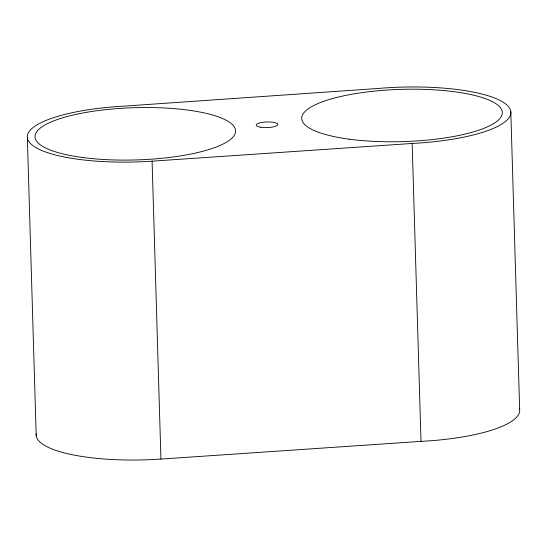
<?xml version="1.0" encoding="UTF-8"?>
<svg xmlns="http://www.w3.org/2000/svg" width="547" height="547" viewBox="0 0 547 547"><rect width="100%" height="100%" fill="white"/><g stroke="black" fill="none" stroke-linecap="round" stroke-linejoin="round"><path stroke-width="0.82" d="M152.093 161.167L412.164 143.458A108.874 28.362 -1.7 0 0 509.537 108.108A108.874 28.362 -1.7 0 0 378.394 88.45L125.249 106.05A108.053 28.15 -1.7 0 0 28.136 140.278A108.053 28.15 -1.7 0 0 152.093 161.167L160.934 459.077L421.005 441.374A108.874 28.362 -1.7 0 0 519.418 408.349M510.809 111.615L519.65 409.532M412.164 143.458L421.005 441.374M27.35 137.653L36.191 435.569M160.934 459.077A108.053 28.15 -1.7 0 1 36.198 433.798M349.095 139.164A100.327 26.133 -1.7 0 0 502.262 113.564A100.327 26.133 -1.7 0 0 354.723 93.742A100.327 26.133 -1.7 0 0 349.095 139.164M82.371 157.481A100.327 26.133 -1.7 0 0 235.538 131.889A100.327 26.133 -1.7 0 0 88.005 112.067A100.327 26.133 -1.7 0 0 82.371 157.481M260.618 127.232A10.803 2.817 -1.7 0 0 277.719 124.784A10.803 2.817 -1.7 0 0 262.594 122.33A10.803 2.817 -1.7 0 0 260.618 127.232"/></g></svg>
